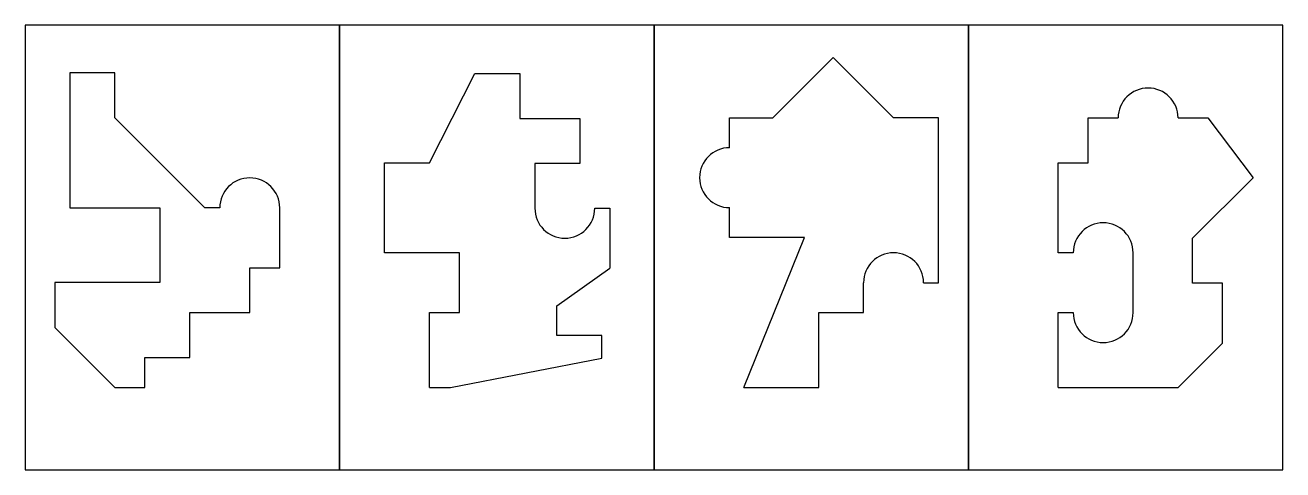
# Model space of a CAD drawing. Header units: millimetres. Extents: x 0 to 840, y 0 to 297.
import ezdxf

# ---------------------------------------------------------------- set-up
doc = ezdxf.new("R2010")
doc.units = ezdxf.units.MM

msp = doc.modelspace()

# ---------------------------------------------------------------- linework, layer by layer
for p, q in [((499.46, 235.14), (539.76, 275.44)), ((539.76, 275.44), (580, 235)), ((59.9, 265.1), (29.9, 265.1)), ((29.9, 265.1), (29.9, 175.1)), ((59.9, 235.1), (59.9, 265.1)), ((270, 205), (300.42, 264.7)), ((300.42, 264.7), (330.42, 264.7)), ((330.42, 264.7), (330.42, 234.7)), ((120, 175), (59.9, 235.1)), ((330.42, 234.7), (370.42, 234.7)), ((370.42, 234.7), (370.42, 204.7)), ((470.46, 215.14), (470.46, 235.14)), ((470.46, 235.14), (499.46, 235.14)), ((610, 235), (580, 235)), ((610, 125), (610, 235)), ((710, 205), (710, 235)), ((710, 235), (730, 235)), ((770, 235), (790, 235)), ((790, 235), (820.09, 195.07)), ((240, 145), (240, 205)), ((240, 205), (270, 205)), ((370.42, 204.7), (340.42, 204.7)), ((340.42, 204.7), (340.42, 174.7)), ((690, 145), (690, 205)), ((690, 205), (710, 205)), ((820.09, 195.07), (779.7, 154.7)), ((29.9, 175.1), (89.9, 175.1)), ((89.9, 175.1), (89.9, 125.1)), ((130, 175), (120, 175)), ((170, 135), (170, 175)), ((170, 175), (170, 175)), ((380.42, 174.7), (390.42, 174.7)), ((390.42, 174.7), (390.42, 134.7)), ((470.46, 155.14), (470.46, 175.14)), ((520.46, 155.14), (470.46, 155.14)), ((480, 55), (520.46, 155.14)), ((779.7, 124.7), (779.7, 154.7)), ((290, 145), (240, 145)), ((290, 105), (290, 145)), ((700, 145), (690, 145)), ((740, 105), (740, 145)), ((150, 105), (150, 135)), ((150, 135), (170, 135)), ((355.11, 109.65), (390.42, 134.7)), ((89.9, 125.1), (19.9, 125.1)), ((19.9, 125.1), (19.9, 95.1)), ((560, 105), (560, 125)), ((600, 125), (610, 125)), ((799.7, 124.7), (779.7, 124.7)), ((799.7, 84.7), (799.7, 124.7)), ((355.11, 89.65), (355.11, 109.65)), ((110, 75), (110, 105)), ((110, 105), (150, 105)), ((270, 55), (270, 105)), ((270, 105), (290, 105)), ((530, 55), (530, 105)), ((530, 105), (560, 105)), ((690, 55), (690, 105)), ((690, 105), (700, 105)), ((19.9, 95.1), (60, 55)), ((385.11, 89.65), (355.11, 89.65)), ((385.11, 74.65), (385.11, 89.65)), ((770, 55), (799.7, 84.7)), ((80, 55), (80, 75)), ((80, 75), (110, 75)), ((284, 55), (385.11, 74.65)), ((60, 55), (80, 55)), ((270, 55), (284, 55)), ((480, 55), (530, 55)), ((690, 55), (770, 55))]:
    msp.add_line(p, q)
for points in [[(0, 0), (210, 0), (210, 297), (0, 297)], [(210, 0), (420, 0), (420, 297), (210, 297)], [(420, 0), (630, 0), (630, 297), (420, 297)], [(630, 0), (840, 0), (840, 297), (630, 297)]]:
    msp.add_lwpolyline(points, close=True)
for centre, start, end in [((750, 235), 0, 180), ((470.46, 195.14), 90, 270), ((150, 175), 0, 180), ((360.42, 174.7), 180, 0), ((720, 145), 0, 180), ((580, 125), 0, 180), ((720, 105), 180, 0)]:
    msp.add_arc(centre, 20, start, end)

doc.saveas('drawing.dxf')
